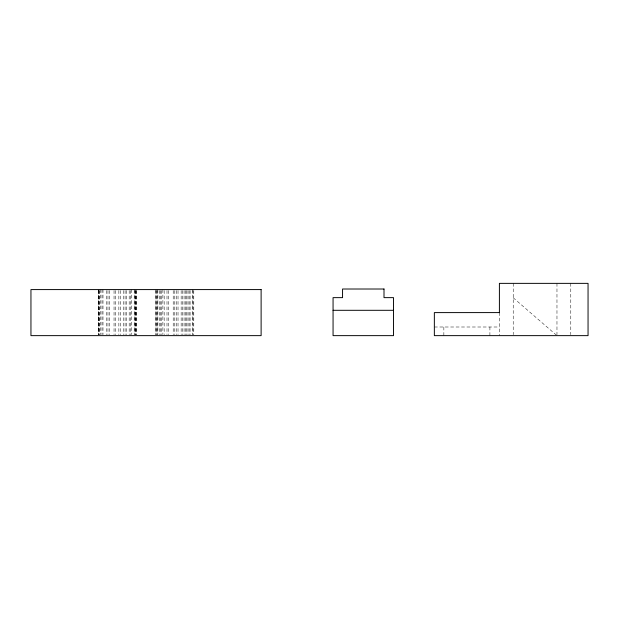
<?xml version="1.0" encoding="UTF-8"?>
<svg xmlns="http://www.w3.org/2000/svg" width="619" height="619" viewBox="0 0 619 619"><rect width="100%" height="100%" fill="white"/><g stroke="black" fill="none" stroke-linecap="round" stroke-linejoin="round"><path stroke-width="0.46" stroke-dasharray="3.1 2.32" d="M434.352 327.002L499.401 327.002M513.213 297.754L556.968 335.637M570.78 283.363L570.78 334.686M556.968 283.363L556.968 334.686M513.221 283.363L513.221 334.686M499.401 312.61L499.401 335.637M489.908 327.002L489.908 335.637M443.854 327.002L443.854 335.637M193.793 290.543L193.793 334.678M192.981 290.543L192.981 334.678M192.439 289.584L192.439 334.678M190.087 290.543L190.087 334.678M189.074 290.543L189.074 334.678M187.959 290.543L187.959 334.678M186.745 290.543L186.745 334.678M185.452 290.543L185.452 334.678M184.075 290.543L184.075 334.678M182.636 290.543L182.636 334.678M181.143 290.543L181.143 334.678M178.024 290.543L178.024 334.678M176.423 290.543L176.423 334.678M174.813 290.543L174.813 334.678M173.204 290.543L173.204 334.678M168.484 290.543L168.484 334.678M166.991 290.543L166.991 334.678M164.174 290.543L164.174 334.678M162.882 289.584L162.882 334.678M161.667 290.543L161.667 334.678M160.553 290.543L160.553 334.678M159.54 290.543L159.54 334.678M157.853 289.584L157.853 334.678M157.187 290.543L157.187 334.678M156.243 290.543L156.243 334.678M155.973 289.584L155.973 334.678M155.833 290.543L155.833 334.678M136.226 290.543L136.226 334.678M136.095 290.543L136.095 334.678M135.824 290.543L135.824 334.678M135.414 290.543L135.414 334.678M134.88 289.584L134.88 334.678M134.215 290.543L134.215 334.678M131.514 289.584L131.514 334.678M130.392 290.543L130.392 334.678M129.185 290.543L129.185 334.678M126.516 290.543L126.516 334.678M125.077 290.543L125.077 334.678M123.576 290.543L123.576 334.678M120.457 290.543L120.457 334.678M118.863 290.543L118.863 334.678M115.637 290.543L115.637 334.678M114.043 290.543L114.043 334.678M109.424 290.543L109.424 334.678M107.985 290.543L107.985 334.678M106.615 290.543L106.615 334.678M102.994 289.584L102.994 334.678M101.98 289.584L101.98 334.678M100.286 289.584L100.286 334.678M99.628 290.543L99.628 334.678M99.086 290.543L99.086 334.678M98.684 290.543L98.684 334.678M98.406 289.584L98.406 334.678M98.274 290.543L98.274 334.678"/><path stroke-width="0.93" d="M333.061 310.305L393.506 310.305M499.401 312.595L434.352 312.61L434.352 335.637L588.05 335.637L588.05 283.363L499.401 283.363L499.401 312.773M384.004 289.011L342.555 289.011L342.555 297.638L333.061 297.638L333.061 335.637L393.506 335.637L393.506 297.638L384.004 297.638L384.004 289.011M261.117 289.584L30.95 289.584L30.95 335.637L261.117 335.637L261.117 289.584"/></g></svg>
